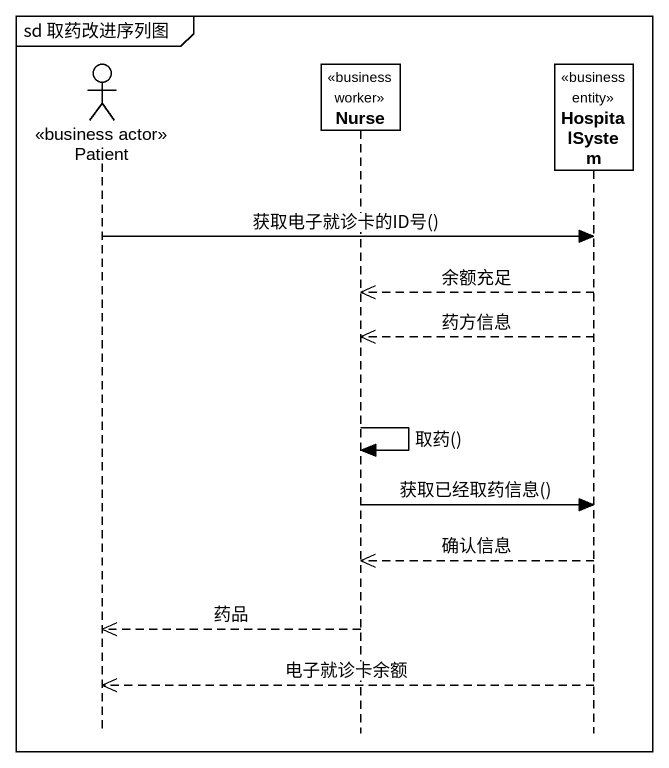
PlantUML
@startuml
mainframe sd 取药改进序列图
hide footbox
actor Patient <<business actor>>
participant Nurse <<business worker>>
participant HospitalSystem <<business entity>>

Patient -> HospitalSystem : 获取电子就诊卡的ID号()
HospitalSystem -->> Nurse : 余额充足
HospitalSystem -->> Nurse : 药方信息
Nurse -> Nurse : 取药()
Nurse -> HospitalSystem : 获取已经取药信息()
HospitalSystem -->> Nurse : 确认信息
Nurse -->> Patient : 药品
HospitalSystem -->> Patient : 电子就诊卡余额
@enduml
